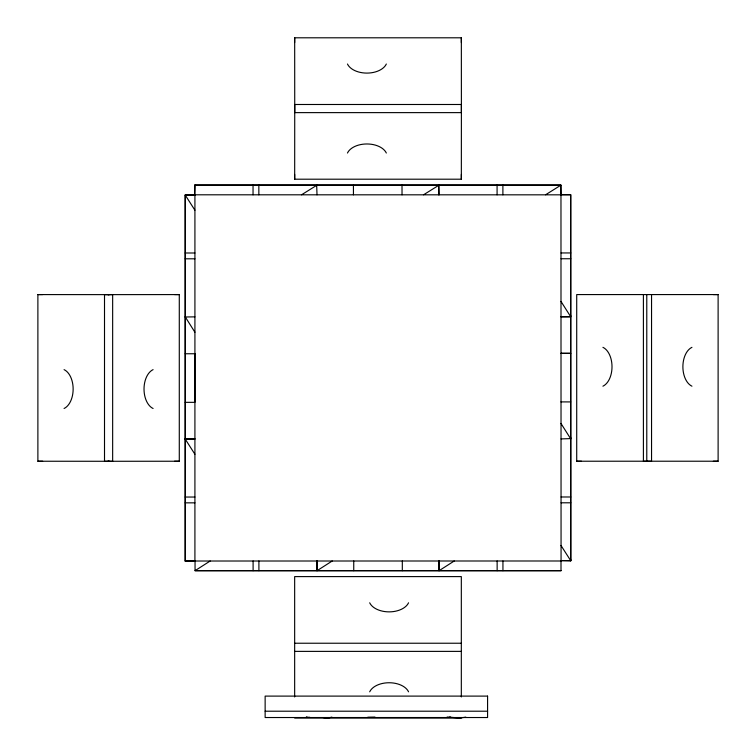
<?xml version="1.0" encoding="UTF-8"?>
<svg xmlns="http://www.w3.org/2000/svg" width="756" height="756" viewBox="0 0 756 756"><rect width="100%" height="100%" fill="white"/><g stroke="black" fill="none" stroke-linecap="round" stroke-linejoin="round"><path stroke-width="1.13" d="M194.916 454.252L185.22 439.104L185.22 195.057L194.925 194.944L194.916 561.103L185.22 561.103L185.229 438.886M194.925 353.638L194.935 402.343L185.22 402.343M294.679 42.563L294.679 37.8L461.34 37.8L461.396 112.625L294.736 112.625L294.679 37.8M294.679 179.2L294.736 104.489L461.396 104.489L461.34 179.2L294.679 179.2L294.679 174.428M353.449 194.831L353.43 185.107M353.742 570.685L353.742 560.961M402.031 194.831L402.012 185.107M402.315 570.685L402.315 560.961M461.33 42.563L461.34 37.8M561.065 560.848L560.971 194.566L570.667 194.566L570.761 560.848L560.971 560.612L570.667 560.612L570.667 559.213M570.761 560.848L570.761 316.906L560.971 316.67M560.971 301.417L570.761 316.811L570.761 194.887L561.065 194.887M185.229 252.995L194.925 252.995M185.229 258.807L194.925 258.807M185.229 316.868L194.916 332.234M194.925 194.944L185.22 195.057L194.916 210.215M185.229 497.042L194.925 497.042M185.229 502.844L194.925 502.844M194.925 316.868L185.22 316.981M561.084 560.99L185.22 561.018L194.916 561.018M194.925 438.886L185.22 439.085M367.766 717.227L375.004 717.094M323.029 717.567L327.802 718.143L331.875 717.123M301.531 194.802L317.01 185.135M423.549 194.802L439.028 185.135M545.567 194.802L560.943 185.135L560.943 194.831L194.679 194.802L194.755 185.107L560.943 185.135M210.196 560.99L195.048 570.685L561.084 570.685M332.224 560.99L317.066 570.685L317.066 560.99M454.243 560.99L439.085 570.685L439.085 560.99M306.927 716.981L306.104 717.274L309.809 717.302M465.819 717.123L461.047 717.869A4.215 0.822 0 0 1 456.974 717.765L447.117 717.028M450.652 717.075L449.395 717.123M37.885 294.585L109.28 294.632L104.508 294.642L104.508 461.292L109.28 461.283L37.885 461.236L37.885 294.585L42.648 294.575M37.885 461.236L42.648 461.236M194.679 185.107L560.716 185.107L560.943 194.831M179.285 294.585L107.881 294.632L112.653 294.642L112.653 461.292L107.881 461.283L179.285 461.236L179.285 294.585L174.513 294.575M713.343 461.226L718.115 461.226L718.115 294.575L576.715 294.575L576.715 461.226L581.477 461.226M713.343 294.575L718.115 294.575M185.22 353.761L194.935 353.751M560.943 401.899L570.667 401.918M185.22 439L194.916 439M718.115 461.226L643.403 461.217L643.403 294.566M576.715 461.226L651.549 461.217L651.549 294.566M294.66 643.233L461.321 643.233M294.66 651.379L461.321 651.379M265.139 711.207L487.582 711.207M294.66 718.011L461.321 718.011M174.513 461.236L179.285 461.236M502.891 185.135L502.891 194.831M497.079 185.135L497.079 194.831M439.028 194.831L438.697 185.107M258.845 185.135L258.845 194.831M253.043 185.135L253.043 194.831M317.01 194.831L316.679 185.107M194.755 194.802L194.982 185.135M560.971 423.436L570.761 438.924M560.971 545.454L570.667 560.612M560.999 560.961L561.009 570.685L195.048 570.685L195.048 560.99M502.938 560.961L502.948 570.685M497.136 560.961L497.146 570.685M438.981 560.961L438.99 570.685M316.962 560.961L316.972 570.685M258.902 560.961L258.911 570.685M253.099 560.961L253.109 570.685M570.761 252.948L561.065 252.948M570.761 258.75L561.065 258.75M561.065 316.906L570.667 316.584L570.667 315.176M561.065 438.924L570.667 438.603L570.667 437.195M570.761 496.985L561.065 496.985M570.761 502.797L561.065 502.797M461.33 174.428L461.34 179.2M646.777 294.566L646.777 461.217M461.321 696.966L461.321 576.601L294.66 576.601L294.66 696.966M438.801 185.107L438.801 194.802M185.229 194.944L185.22 561.018M369.693 691.816A20.242 12.606 0 0 1 389.123 682.744A20.242 12.606 0 0 1 408.552 691.816M408.552 602.797A20.242 12.606 0 0 1 389.123 611.869A20.242 12.606 0 0 1 369.693 602.797M386.335 64.014A20.242 12.616 0 0 1 366.906 73.096A20.242 12.616 0 0 1 347.467 64.014M347.467 153.033A20.242 12.587 0 0 1 366.906 143.971A20.242 12.587 0 0 1 386.335 153.033M691.948 386.193A20.242 12.587 90 0 1 682.885 366.764A20.242 12.587 90 0 1 691.948 347.335M602.929 347.335A20.242 12.616 -90 0 1 612.01 366.764A20.242 12.616 -90 0 1 602.929 386.193M64.071 369.637A20.242 12.597 90 0 1 73.143 389.075A20.242 12.597 90 0 1 64.071 408.495M153.09 408.495A20.242 12.606 -90 0 1 144.018 389.075A20.242 12.606 -90 0 1 153.09 369.637M570.657 353.326L560.943 353.326L570.667 353.335M487.582 696.106L265.139 696.106L265.139 717.529L487.582 717.529L487.582 696.106"/></g></svg>
